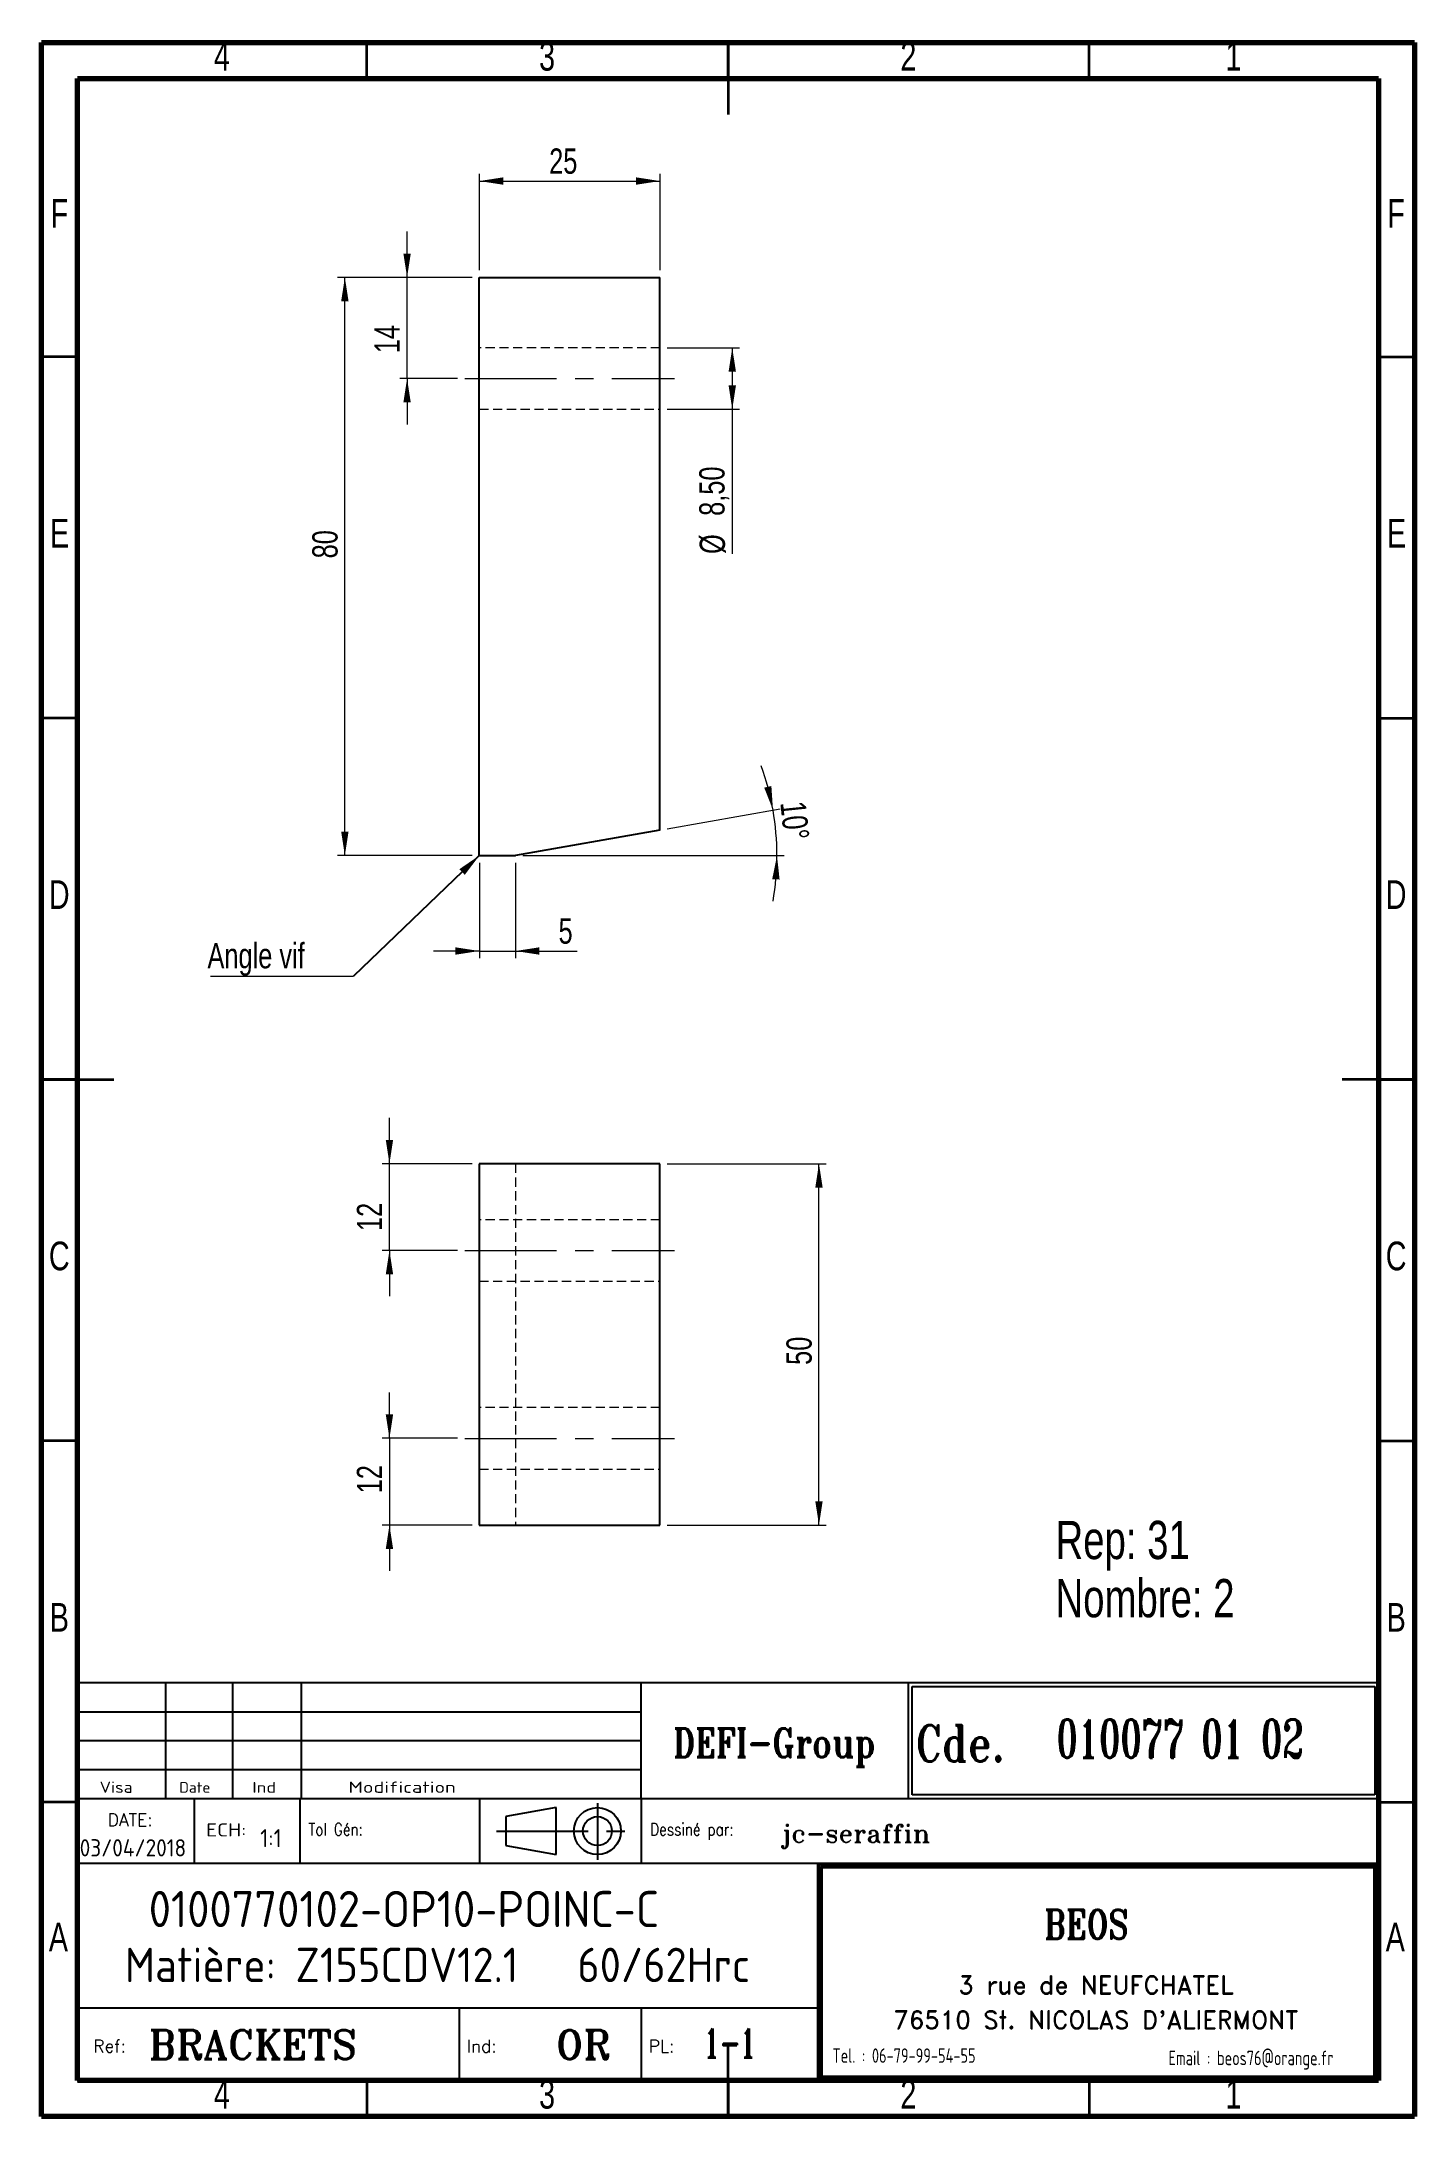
# Model space of a CAD drawing. Header units: millimetres. Extents: x 15 to 205, y 5 to 292.
import ezdxf

# ---------------------------------------------------------------- set-up
doc = ezdxf.new("R2010")
doc.units = ezdxf.units.MM
doc.linetypes.add('CENTERX2', pattern=[20.32, 12.7, -2.54, 2.54, -2.54])
doc.linetypes.add('HIDDEN', pattern=[1.905, 1.27, -0.635])
doc.layers.add('DIMENSIONS', color=176, linetype='Continuous')
doc.styles.add('SLDTEXTSTYLE0', font='TXT', dxfattribs={"width": 0.75})
doc.styles.add('SLDTEXTSTYLE1', font='ISOCP')
doc.styles.add('SLDTEXTSTYLE10', font='ISOCP', dxfattribs={"width": 1.147311})
doc.styles.add('SLDTEXTSTYLE11', font='ISOCP', dxfattribs={"width": 1.385904})
doc.styles.add('SLDTEXTSTYLE12', font='ISOCP', dxfattribs={"width": 1.246461})
doc.styles.add('SLDTEXTSTYLE13', font='ROMAND')
doc.styles.add('SLDTEXTSTYLE2', font='ROMANT', dxfattribs={"width": 0.8})
doc.styles.add('SLDTEXTSTYLE3', font='ISOCP', dxfattribs={"width": 0.8})
doc.styles.add('SLDTEXTSTYLE4', font='ROMANS', dxfattribs={"width": 0.8})
doc.styles.add('SLDTEXTSTYLE5', font='ROMANT')
doc.styles.add('SLDTEXTSTYLE6', font='ROMANS')
doc.styles.add('SLDTEXTSTYLE7', font='ROMANT', dxfattribs={"width": 0.65})
doc.styles.add('SLDTEXTSTYLE8', font='ISOCP', dxfattribs={"width": 1.446157})
doc.styles.add('SLDTEXTSTYLE9', font='ISOCP', dxfattribs={"width": 1.294402})
doc.dimstyles.new('SLDDIMSTYLE0', dxfattribs={"dimtxt": 3.5, "dimasz": 3.302, "dimexe": 0, "dimexo": 0.0625, "dimgap": 0.875, "dimtad": 1, "dimrnd": 1e-09, "dimzin": 12, "dimdsep": 46, "dimtxsty": 'SLDTEXTSTYLE0', "dimsah": 1, "dimcen": 0.09, "dimadec": 0, "dimazin": 3, "dimtfac": 1, "dimtofl": 0, "dimtmove": 0, "dimatfit": 3, "dimfxl": 1, "dimfrac": 2, "dimtolj": 1, "dimtzin": 12, "dimarcsym": 0})
doc.dimstyles.new('SLDDIMSTYLE1', dxfattribs={"dimtxt": 3.5, "dimasz": 3.302, "dimexe": 0, "dimexo": 0.0625, "dimgap": 0.875, "dimtad": 1, "dimrnd": 1e-09, "dimzin": 12, "dimdsep": 46, "dimtxsty": 'SLDTEXTSTYLE0', "dimsah": 1, "dimcen": 0.09, "dimadec": 0, "dimazin": 3, "dimtfac": 1, "dimtmove": 0, "dimatfit": 0, "dimfxl": 1, "dimfrac": 2, "dimtolj": 1, "dimtzin": 12, "dimarcsym": 0})
doc.dimstyles.new('SLDDIMSTYLE2', dxfattribs={"dimtxt": 3.5, "dimasz": 3.302, "dimexe": 0, "dimexo": 0.0625, "dimgap": 0.875, "dimtad": 1, "dimdec": 4, "dimzin": 12, "dimdsep": 46, "dimtxsty": 'SLDTEXTSTYLE0', "dimsah": 1, "dimcen": 0.09, "dimazin": 3, "dimtfac": 1, "dimtofl": 0, "dimtmove": 0, "dimatfit": 3, "dimfxl": 1, "dimfrac": 2, "dimtolj": 1, "dimtzin": 12, "dimarcsym": 0})
doc.dimstyles.new('SLDDIMSTYLE3', dxfattribs={"dimtxt": 0.18, "dimasz": 3.302, "dimexe": 0, "dimexo": 0.0625, "dimgap": 0, "dimtad": 0, "dimtih": 1, "dimtoh": 1, "dimdec": 0, "dimrnd": 1e-09, "dimzin": 0, "dimdsep": 46, "dimtxsty": 'Standard', "dimsah": 1, "dimcen": 0.09, "dimadec": 0, "dimazin": 0, "dimtfac": 3.302, "dimtdec": 0, "dimtofl": 0, "dimtmove": 0, "dimatfit": 3, "dimfxl": 1, "dimfrac": 2, "dimtolj": 1, "dimtzin": 0, "dimarcsym": 0})

# ---------------------------------------------------------------- blocks, each defined once
blk = doc.blocks.new('SW_NOTE_0')
at = {"color": 0, "linetype": 'Continuous', "lineweight": 0, "char_height": 5.292, "attachment_point": 1, "style": 'SLDTEXTSTYLE0'}
for s, insert in [('Rep: 31', (0, 6.82)), ('Nombre: 2', (0, -1.23))]:
    blk.add_mtext(s, dxfattribs=dict(at, insert=insert))
blk = doc.blocks.new('_D')
at = {"color": 7, "linetype": 'Continuous', "lineweight": 18}
for p, q in [((101.59, 136.84), (123.59, 136.84)), ((122.59, 86.84), (122.59, 136.84)), ((101.59, 86.84), (123.59, 86.84))]:
    blk.add_line(p, q, dxfattribs=at)
for points in [[(122.59, 136.84), (122.08, 133.53), (123.1, 133.53)], [(122.59, 86.84), (123.1, 90.14), (122.08, 90.14)]]:
    blk.add_solid(points, dxfattribs=at)
at = {"color": 7, "linetype": 'Continuous', "lineweight": 18, "insert": (118.08, 109), "char_height": 3.5, "attachment_point": 1, "rotation": 90, "style": 'SLDTEXTSTYLE0'}
blk.add_mtext('50', dxfattribs=at)
blk = doc.blocks.new('_D_1')
at = {"color": 7, "linetype": 'Continuous', "lineweight": 18}
for p, q in [((63.15, 136.84), (63.15, 143.19)), ((74.59, 136.84), (62.15, 136.84)), ((63.15, 124.84), (63.15, 136.84)), ((72.59, 124.84), (62.15, 124.84)), ((63.15, 124.84), (63.15, 118.49))]:
    blk.add_line(p, q, dxfattribs=at)
for points in [[(63.15, 136.84), (63.66, 140.14), (62.64, 140.14)], [(63.15, 124.84), (62.64, 121.53), (63.66, 121.53)]]:
    blk.add_solid(points, dxfattribs=at)
at = {"color": 7, "linetype": 'Continuous', "lineweight": 18, "insert": (58.64, 127.52), "char_height": 3.5, "attachment_point": 1, "rotation": 90, "style": 'SLDTEXTSTYLE0'}
blk.add_mtext('12', dxfattribs=at)
blk = doc.blocks.new('_D_2')
at = {"color": 7, "linetype": 'Continuous', "lineweight": 18}
for p, q in [((63.15, 98.84), (63.15, 105.19)), ((72.59, 98.84), (62.15, 98.84)), ((63.15, 98.84), (63.15, 86.84)), ((74.59, 86.84), (62.15, 86.84)), ((63.15, 86.84), (63.15, 80.49))]:
    blk.add_line(p, q, dxfattribs=at)
for points in [[(63.15, 98.84), (63.66, 102.14), (62.64, 102.14)], [(63.15, 86.84), (62.64, 83.53), (63.66, 83.53)]]:
    blk.add_solid(points, dxfattribs=at)
at = {"color": 7, "linetype": 'Continuous', "lineweight": 18, "insert": (58.64, 91.23), "char_height": 3.5, "attachment_point": 1, "rotation": 90, "style": 'SLDTEXTSTYLE0'}
blk.add_mtext('12', dxfattribs=at)
blk = doc.blocks.new('_D_3')
at = {"color": 7, "linetype": 'Continuous', "lineweight": 18}
for p, q in [((74.59, 259.48), (55.98, 259.48)), ((56.98, 179.48), (56.98, 259.48)), ((74.59, 179.48), (55.98, 179.48))]:
    blk.add_line(p, q, dxfattribs=at)
for points in [[(56.98, 259.48), (56.47, 256.18), (57.49, 256.18)], [(56.98, 179.48), (57.49, 182.78), (56.47, 182.78)]]:
    blk.add_solid(points, dxfattribs=at)
at = {"color": 7, "linetype": 'Continuous', "lineweight": 18, "insert": (52.47, 220.6), "char_height": 3.5, "attachment_point": 1, "rotation": 90, "style": 'SLDTEXTSTYLE0'}
blk.add_mtext('80', dxfattribs=at)
blk = doc.blocks.new('_D_4')
at = {"color": 7, "linetype": 'Continuous', "lineweight": 18}
for p, q in [((101.57, 183.18), (117.21, 185.94)), ((81.59, 179.48), (117.78, 179.48))]:
    blk.add_line(p, q, dxfattribs=at)
for start, end in [(10, 20.0202), (0, 10), (349.9798, 0)]:
    blk.add_arc((80.59, 179.48), 36.19, start, end, dxfattribs=at)
for points in [[(116.23, 185.77), (116, 189.1), (115.01, 188.88)], [(116.78, 179.48), (116.12, 176.21), (117.14, 176.16)]]:
    blk.add_solid(points, dxfattribs=at)
at = {"color": 7, "linetype": 'Continuous', "lineweight": 18, "insert": (120.72, 187.15), "char_height": 3.5, "attachment_point": 1, "rotation": 275.8783, "style": 'SLDTEXTSTYLE0'}
blk.add_mtext('10°', dxfattribs=at)
blk = doc.blocks.new('_D_5')
at = {"color": 7, "linetype": 'Continuous', "lineweight": 18}
for p, q in [((75.59, 178.48), (75.59, 165.27)), ((80.59, 178.48), (80.59, 165.27)), ((75.59, 166.27), (69.24, 166.27)), ((75.59, 166.27), (80.59, 166.27)), ((80.59, 166.27), (89.13, 166.27))]:
    blk.add_line(p, q, dxfattribs=at)
for points in [[(75.59, 166.27), (72.29, 166.78), (72.29, 165.76)], [(80.59, 166.27), (83.89, 165.76), (83.89, 166.78)]]:
    blk.add_solid(points, dxfattribs=at)
at = {"color": 7, "linetype": 'Continuous', "lineweight": 18, "insert": (86.55, 170.78), "char_height": 3.5, "attachment_point": 1, "style": 'SLDTEXTSTYLE0'}
blk.add_mtext('5', dxfattribs=at)
blk = doc.blocks.new('_D_6')
at = {"color": 7, "linetype": 'Continuous', "lineweight": 18}
for p, q in [((101.59, 249.73), (111.59, 249.73)), ((110.59, 249.73), (110.59, 241.23)), ((101.59, 241.23), (111.59, 241.23)), ((110.59, 241.23), (110.59, 221.21))]:
    blk.add_line(p, q, dxfattribs=at)
for points in [[(110.59, 249.73), (110.08, 246.43), (111.1, 246.43)], [(110.59, 241.23), (111.1, 244.53), (110.08, 244.53)]]:
    blk.add_solid(points, dxfattribs=at)
at = {"color": 7, "linetype": 'Continuous', "lineweight": 18, "char_height": 3.5, "attachment_point": 1, "rotation": 90, "style": 'SLDTEXTSTYLE0'}
for s, insert in [('8,50', (106.02, 226.48)), ('%%c', (106.08, 221.21))]:
    blk.add_mtext(s, dxfattribs=dict(at, insert=insert))
blk = doc.blocks.new('_D_7')
at = {"color": 7, "linetype": 'Continuous', "lineweight": 18}
for p, q in [((65.59, 259.48), (65.59, 265.83)), ((74.59, 259.48), (64.59, 259.48)), ((65.59, 245.48), (65.59, 259.48)), ((72.59, 245.48), (64.59, 245.48)), ((65.59, 245.48), (65.59, 239.13))]:
    blk.add_line(p, q, dxfattribs=at)
for points in [[(65.59, 259.48), (66.1, 262.78), (65.08, 262.78)], [(65.59, 245.48), (65.08, 242.18), (66.1, 242.18)]]:
    blk.add_solid(points, dxfattribs=at)
at = {"color": 7, "linetype": 'Continuous', "lineweight": 18, "insert": (61.08, 248.99), "char_height": 3.5, "attachment_point": 1, "rotation": 90, "style": 'SLDTEXTSTYLE0'}
blk.add_mtext('14', dxfattribs=at)
blk = doc.blocks.new('_D_8')
at = {"color": 7, "linetype": 'Continuous', "lineweight": 18}
for p, q in [((75.59, 260.48), (75.59, 273.81)), ((75.59, 272.81), (100.59, 272.81)), ((100.59, 260.48), (100.59, 273.81))]:
    blk.add_line(p, q, dxfattribs=at)
for points in [[(75.59, 272.81), (78.89, 272.3), (78.89, 273.32)], [(100.59, 272.81), (97.29, 273.32), (97.29, 272.3)]]:
    blk.add_solid(points, dxfattribs=at)
at = {"color": 7, "linetype": 'Continuous', "lineweight": 18, "insert": (85.25, 277.32), "char_height": 3.5, "attachment_point": 1, "style": 'SLDTEXTSTYLE0'}
blk.add_mtext('25', dxfattribs=at)
blk = doc.blocks.new('SW_NOTE_1')
at = {"color": 0, "linetype": 'Continuous', "lineweight": 0}
blk.add_line((-19.76, 0), (0, 0), dxfattribs=at)
at = {"color": 0, "linetype": 'Continuous', "lineweight": 0, "insert": (-20.19, 4.58), "char_height": 3.5, "attachment_point": 1, "style": 'SLDTEXTSTYLE0'}
blk.add_mtext('Angle vif', dxfattribs=at)

msp = doc.modelspace()

# ---------------------------------------------------------------- linework, layer by layer
at = {"color": 7, "linetype": 'Continuous', "lineweight": 70}
for p, q in [((15, 5), (15, 292)), ((15, 292), (205, 292)), ((205, 292), (205, 5)), ((20, 10), (20, 287)), ((20, 287), (200, 287)), ((200, 287), (200, 10)), ((200, 10), (20, 10)), ((205, 5), (15, 5))]:
    msp.add_line(p, q, dxfattribs=at)
at = {"color": 7, "linetype": 'Continuous', "lineweight": 35}
for p, q in [((60, 287), (60, 292)), ((110, 292.001), (110, 281.999)), ((110, 287), (110, 292)), ((160, 287), (160, 292)), ((20, 248.5), (15, 248.5)), ((200, 248.5), (205, 248.5)), ((20, 198.5), (15, 198.5)), ((200, 198.5), (205, 198.5)), ((14.999, 148.5), (25.001, 148.5)), ((20, 148.5), (15, 148.5)), ((205.001, 148.5), (194.999, 148.5)), ((200, 148.5), (205, 148.5)), ((20, 98.5), (15, 98.5)), ((200, 98.5), (205, 98.5)), ((20, 48.5), (15, 48.5)), ((200, 48.5), (205, 48.5)), ((110, 4.999), (110, 15.001)), ((60, 10), (60, 5)), ((110, 10), (110, 5)), ((160, 10), (160, 5))]:
    msp.add_line(p, q, dxfattribs=at)
at = {"color": 7, "linetype": 'Continuous', "lineweight": 25}
for p, q in [((75.58771, 259.48227), (100.58771, 259.48227)), ((75.58771, 179.48228), (75.58771, 259.48227)), ((100.58771, 183.00881), (100.58771, 259.48227)), ((100.58771, 183.00881), (80.5877, 179.48228)), ((75.58771, 179.48228), (80.5877, 179.48228)), ((100.58771, 136.83612), (75.58771, 136.83612)), ((75.58771, 136.83612), (75.58771, 86.83611)), ((100.58771, 86.83611), (100.58771, 136.83612)), ((75.58771, 86.83611), (100.58771, 86.83611))]:
    msp.add_line(p, q, dxfattribs=at)
at = {"color": 7, "linetype": 'HIDDEN', "lineweight": 18}
for p, q in [((100.58771, 249.73227), (75.58771, 249.73227)), ((75.58771, 241.23227), (100.58771, 241.23227)), ((80.5877, 136.83612), (80.5877, 86.83611)), ((100.58771, 129.08611), (75.58771, 129.08611)), ((75.58771, 120.58611), (100.58771, 120.58611)), ((100.58771, 103.08611), (75.58771, 103.08611)), ((75.58771, 94.58612), (100.58771, 94.58612))]:
    msp.add_line(p, q, dxfattribs=at)
at = {"color": 7, "linetype": 'CENTERX2', "lineweight": 18}
for p, q in [((73.5877, 245.48227), (102.5877, 245.48227)), ((73.5877, 124.83611), (102.5877, 124.83611)), ((73.5877, 98.83611), (102.5877, 98.83611))]:
    msp.add_line(p, q, dxfattribs=at)
at = {"color": 7, "linetype": 'Continuous', "lineweight": 50}
msp.add_line((20, 65.25), (20, 10), dxfattribs=at)
at = {"layer": 'DIMENSIONS', "color": 3}
for p, q in [((98, 65), (19.92476, 65)), ((32.19244, 49), (32.19244, 65)), ((41.49782, 49), (41.49782, 65)), ((50.96646, 49), (50.96646, 65)), ((20, 61), (98, 61)), ((98, 57), (20, 57)), ((20, 53), (98, 53))]:
    msp.add_line(p, q, dxfattribs=at)
at = {"layer": 'DIMENSIONS', "color": 6}
for p, q in [((19.92476, 65), (19.92476, 10)), ((200, 10), (200, 65)), ((200, 40), (122.38409, 40)), ((122.38409, 40), (122.38409, 10)), ((199.8, 39.8), (122.58409, 39.8)), ((122.58409, 39.8), (122.58409, 10.2)), ((199.6, 39.6), (122.78409, 39.6)), ((122.78409, 39.6), (122.78409, 10.4)), ((199.4, 39.4), (122.98409, 39.4)), ((122.98409, 39.4), (122.98409, 10.6)), ((199.4, 10.6), (199.4, 39.4)), ((199.6, 10.4), (199.6, 39.6)), ((199.8, 10.2), (199.8, 39.8)), ((19.92476, 10), (200, 10)), ((122.58409, 10.2), (199.8, 10.2)), ((122.78409, 10.4), (199.6, 10.4)), ((122.98409, 10.6), (199.4, 10.6))]:
    msp.add_line(p, q, dxfattribs=at)
at = {"layer": 'DIMENSIONS', "color": 1}
for p, q in [((200, 65), (98, 65)), ((98, 49), (98, 65)), ((135, 49), (135, 65)), ((135.5, 49.5), (135.5, 64.5)), ((135.5, 64.5), (199.5, 64.5)), ((199.5, 64.5), (199.5, 49.5)), ((20, 49), (200, 49)), ((36.11049, 49), (36.11049, 40)), ((50.73069, 49), (50.73069, 40)), ((75.62034, 49), (75.62034, 40)), ((98, 49), (98, 40)), ((199.5, 49.5), (135.5, 49.5)), ((122.38409, 40), (20, 40)), ((122.38409, 20), (20, 20)), ((72.79154, 20), (72.79154, 10)), ((98, 20), (98, 10))]:
    msp.add_line(p, q, dxfattribs=at)
at = {"layer": 'DIMENSIONS'}
for p, q in [((135.5, 49.5), (135.5, 64.5)), ((135.5, 64.5), (199.5, 64.5)), ((199.5, 64.5), (199.5, 49.5)), ((199.5, 49.5), (135.5, 49.5))]:
    msp.add_line(p, q, dxfattribs=at)
at = {"layer": 'DIMENSIONS', "color": 7}
for p, q in [((86.24368, 47.75), (79.24368, 46.5)), ((79.24368, 46.5), (79.24368, 42.5)), ((86.24368, 41.25), (86.24368, 47.75)), ((79.24368, 42.5), (86.24368, 41.25))]:
    msp.add_line(p, q, dxfattribs=at)
at = {"layer": 'DIMENSIONS', "color": 3, "linetype": 'CENTERX2'}
for p, q in [((91.93393, 48.34798), (91.93393, 40.51332)), ((77.94646, 44.5), (96.20111, 44.5))]:
    msp.add_line(p, q, dxfattribs=at)
at = {"layer": 'DIMENSIONS', "color": 7}
for radius in [3.25, 2]:
    msp.add_circle((91.93393, 44.5), radius, dxfattribs=at)

# ---------------------------------------------------------------- block references
at = {"color": 7, "linetype": 'Continuous', "lineweight": 0}
for name, p in [('SW_NOTE_1', (58.15659, 162.79297)), ('SW_NOTE_0', (155.32141, 80.59992))]:
    msp.add_blockref(name, p, dxfattribs=at)

# ---------------------------------------------------------------- texts
at = {"color": 7, "linetype": 'Continuous', "lineweight": 0, "char_height": 3.96875, "attachment_point": 2, "style": 'SLDTEXTSTYLE0'}
for s, insert in [('4', (39.96004, 292.06015)), ('3', (84.96004, 292.06015)), ('2', (134.96004, 292.06015)), ('1', (179.96004, 292.06015)), ('F', (17.45774, 270.31015)), ('F', (202.45774, 270.31015)), ('E', (17.50781, 226.06015)), ('E', (202.50781, 226.06015)), ('D', (17.45269, 176.06015)), ('D', (202.45269, 176.06015)), ('C', (17.45866, 126.06015)), ('C', (202.45866, 126.06015)), ('B', (17.4706, 76.06015)), ('B', (202.4706, 76.06015)), ('A', (17.33969, 31.81015)), ('A', (202.33969, 31.81015)), ('4', (39.96004, 10.06015)), ('3', (84.96004, 10.06015)), ('2', (134.96004, 10.06015)), ('1', (179.96004, 10.06015))]:
    msp.add_mtext(s, dxfattribs=dict(at, insert=insert))
at = {"layer": 'DIMENSIONS'}
for s, insert, char_height, attachment_point, style in [('DEFI-Group', (116.4195, 58.70072), 4, 2, 'SLDTEXTSTYLE2'), ('Cde.', (136, 59.12589), 5, 1, 'SLDTEXTSTYLE2'), ('010077 01 02', (155.45978, 59.93983), 5.2916667, 1, 'SLDTEXTSTYLE7'), ('Visa', (23.04116, 51.34751), 1.567052, 1, 'SLDTEXTSTYLE12'), ('Date', (34.06736, 51.28334), 1.492431, 1, 'SLDTEXTSTYLE10'), ('Ind', (44.17125, 51.28334), 1.492431, 1, 'SLDTEXTSTYLE11'), ('Modification', (57.48919, 51.34751), 1.5670523, 1, 'SLDTEXTSTYLE8'), ('DATE:', (24.15647, 46.91526), 1.727675, 1, 'SLDTEXTSTYLE6'), ('03/04/2018', (20.28608, 43.36811), 2.38125, 1, 'SLDTEXTSTYLE1'), ('ECH:', (37.78774, 45.55991), 1.814059, 1, 'SLDTEXTSTYLE9'), ('1:1', (45.26275, 44.76372), 2.5, 1, 'SLDTEXTSTYLE1'), ('Tol Gén:', (51.95157, 45.59841), 1.727675, 1, 'SLDTEXTSTYLE4'), ('Dessiné par:', (99.22087, 45.59841), 1.7276752, 1, 'SLDTEXTSTYLE4'), ('jc-seraffin', (117.35515, 45.41997), 2.5, 1, 'SLDTEXTSTYLE5'), ('0100770102-OP10-POINC-C', (29.83863, 36.20896), 5, 1, 'SLDTEXTSTYLE1'), ('BEOS', (159.57079, 33.59488), 4, 2, 'SLDTEXTSTYLE2'), ('Matière: Z155CDV12.1   60/62Hrc', (26.53807, 28.3549), 4.7625, 1, 'SLDTEXTSTYLE1'), ('3 rue de NEUFCHATEL', (160.90924, 24.44835), 2.5, 2, 'SLDTEXTSTYLE13'), ("76510 St. NICOLAS D'ALIERMONT", (160.90254, 19.62324), 2.5, 2, 'SLDTEXTSTYLE13'), ('Ref:', (22.16807, 15.59841), 1.727675, 1, 'SLDTEXTSTYLE6'), ('BRACKETS', (29.83863, 16.95138), 4, 1, 'SLDTEXTSTYLE5'), ('Ind:', (73.82565, 15.59841), 1.727675, 1, 'SLDTEXTSTYLE6'), ('OR', (86.19394, 16.95138), 4, 1, 'SLDTEXTSTYLE5'), ('PL:', (99.03411, 15.59841), 1.727675, 1, 'SLDTEXTSTYLE6'), ('1-1', (106.65089, 17.17305), 4, 1, 'SLDTEXTSTYLE7'), ('Tel. : 06-79-99-54-55', (134.36027, 14.42858), 2, 2, 'SLDTEXTSTYLE3'), ('Email : beos76@orange.fr', (182.37248, 14.0972), 2, 2, 'SLDTEXTSTYLE3')]:
    msp.add_mtext(s, dxfattribs=dict(at, insert=insert, char_height=char_height, attachment_point=attachment_point, style=style))

# ---------------------------------------------------------------- dimensions: what is measured, and where the dimension line sits
at = {"color": 7, "linetype": 'Continuous', "lineweight": 18}
for base, p1, p2, dimstyle, picture, middle in [((100.5877, 272.81156), (75.5877, 259.48227), (100.5877, 259.48227), 'SLDDIMSTYLE0', '_D_8', (87.84081, 272.81156)), ((80.5877, 166.27264), (75.5877, 179.48227), (80.5877, 179.48227), 'SLDDIMSTYLE1', '_D_5', (87.84081, 166.27264))]:
    dim = msp.add_linear_dim(base=base, p1=p1, p2=p2, dimstyle=dimstyle, dxfattribs=at)
    dim.commit()
    dim.dimension.update_dxf_attribs({"geometry": picture, "text_midpoint": middle, "dimtype": 160})
for base, p1, p2, dimstyle, picture, middle in [((65.5877, 259.48227), (73.5877, 245.48227), (75.5877, 259.48227), 'SLDDIMSTYLE1', '_D_7', (65.5877, 251.57861)), ((56.97895, 259.48227), (75.5877, 179.48227), (75.5877, 259.48227), 'SLDDIMSTYLE0', '_D_3', (56.97895, 223.1857)), ((63.15132, 136.83611), (73.5877, 124.83611), (75.5877, 136.83611), 'SLDDIMSTYLE1', '_D_1', (63.15132, 130.10633)), ((122.5877, 136.83611), (100.5877, 86.83611), (100.5877, 136.83611), 'SLDDIMSTYLE0', '_D', (122.5877, 111.58922)), ((63.15132, 86.83611), (73.5877, 98.83611), (75.5877, 86.83611), 'SLDDIMSTYLE1', '_D_2', (63.15132, 93.81279))]:
    dim = msp.add_linear_dim(base=base, p1=p1, p2=p2, angle=90, dimstyle=dimstyle, dxfattribs=at)
    dim.commit()
    dim.dimension.update_dxf_attribs({"geometry": picture, "text_midpoint": middle, "dimtype": 160})
dim = msp.add_linear_dim(base=(110.5877, 241.23227), p1=(100.5877, 249.73227), p2=(100.5877, 241.23227), angle=90, text='%%c<>', dimstyle='SLDDIMSTYLE0', dxfattribs=at)
dim.commit()
dim.dimension.update_dxf_attribs({"geometry": '_D_6', "text_midpoint": (110.5877, 228.37049), "dimtype": 160})
dim = msp.add_angular_dim_2l(base=(116.64029, 182.63647), line1=((100.5877, 183.00881), (80.5877, 179.48227)), line2=((80.5877, 179.48227), (75.5877, 179.48227)), dimstyle='SLDDIMSTYLE2', dxfattribs=at)
dim.commit()
dim.dimension.update_dxf_attribs({"geometry": '_D_4', "text_midpoint": (116.5877, 183.18873), "dimtype": 162})

# ---------------------------------------------------------------- leaders
at = {"color": 7, "linetype": 'Continuous', "lineweight": 0}
msp.add_leader([(75.5877, 179.48227), (58.15659, 162.79297)], dimstyle='SLDDIMSTYLE3', dxfattribs=at)

doc.saveas('drawing.dxf')
